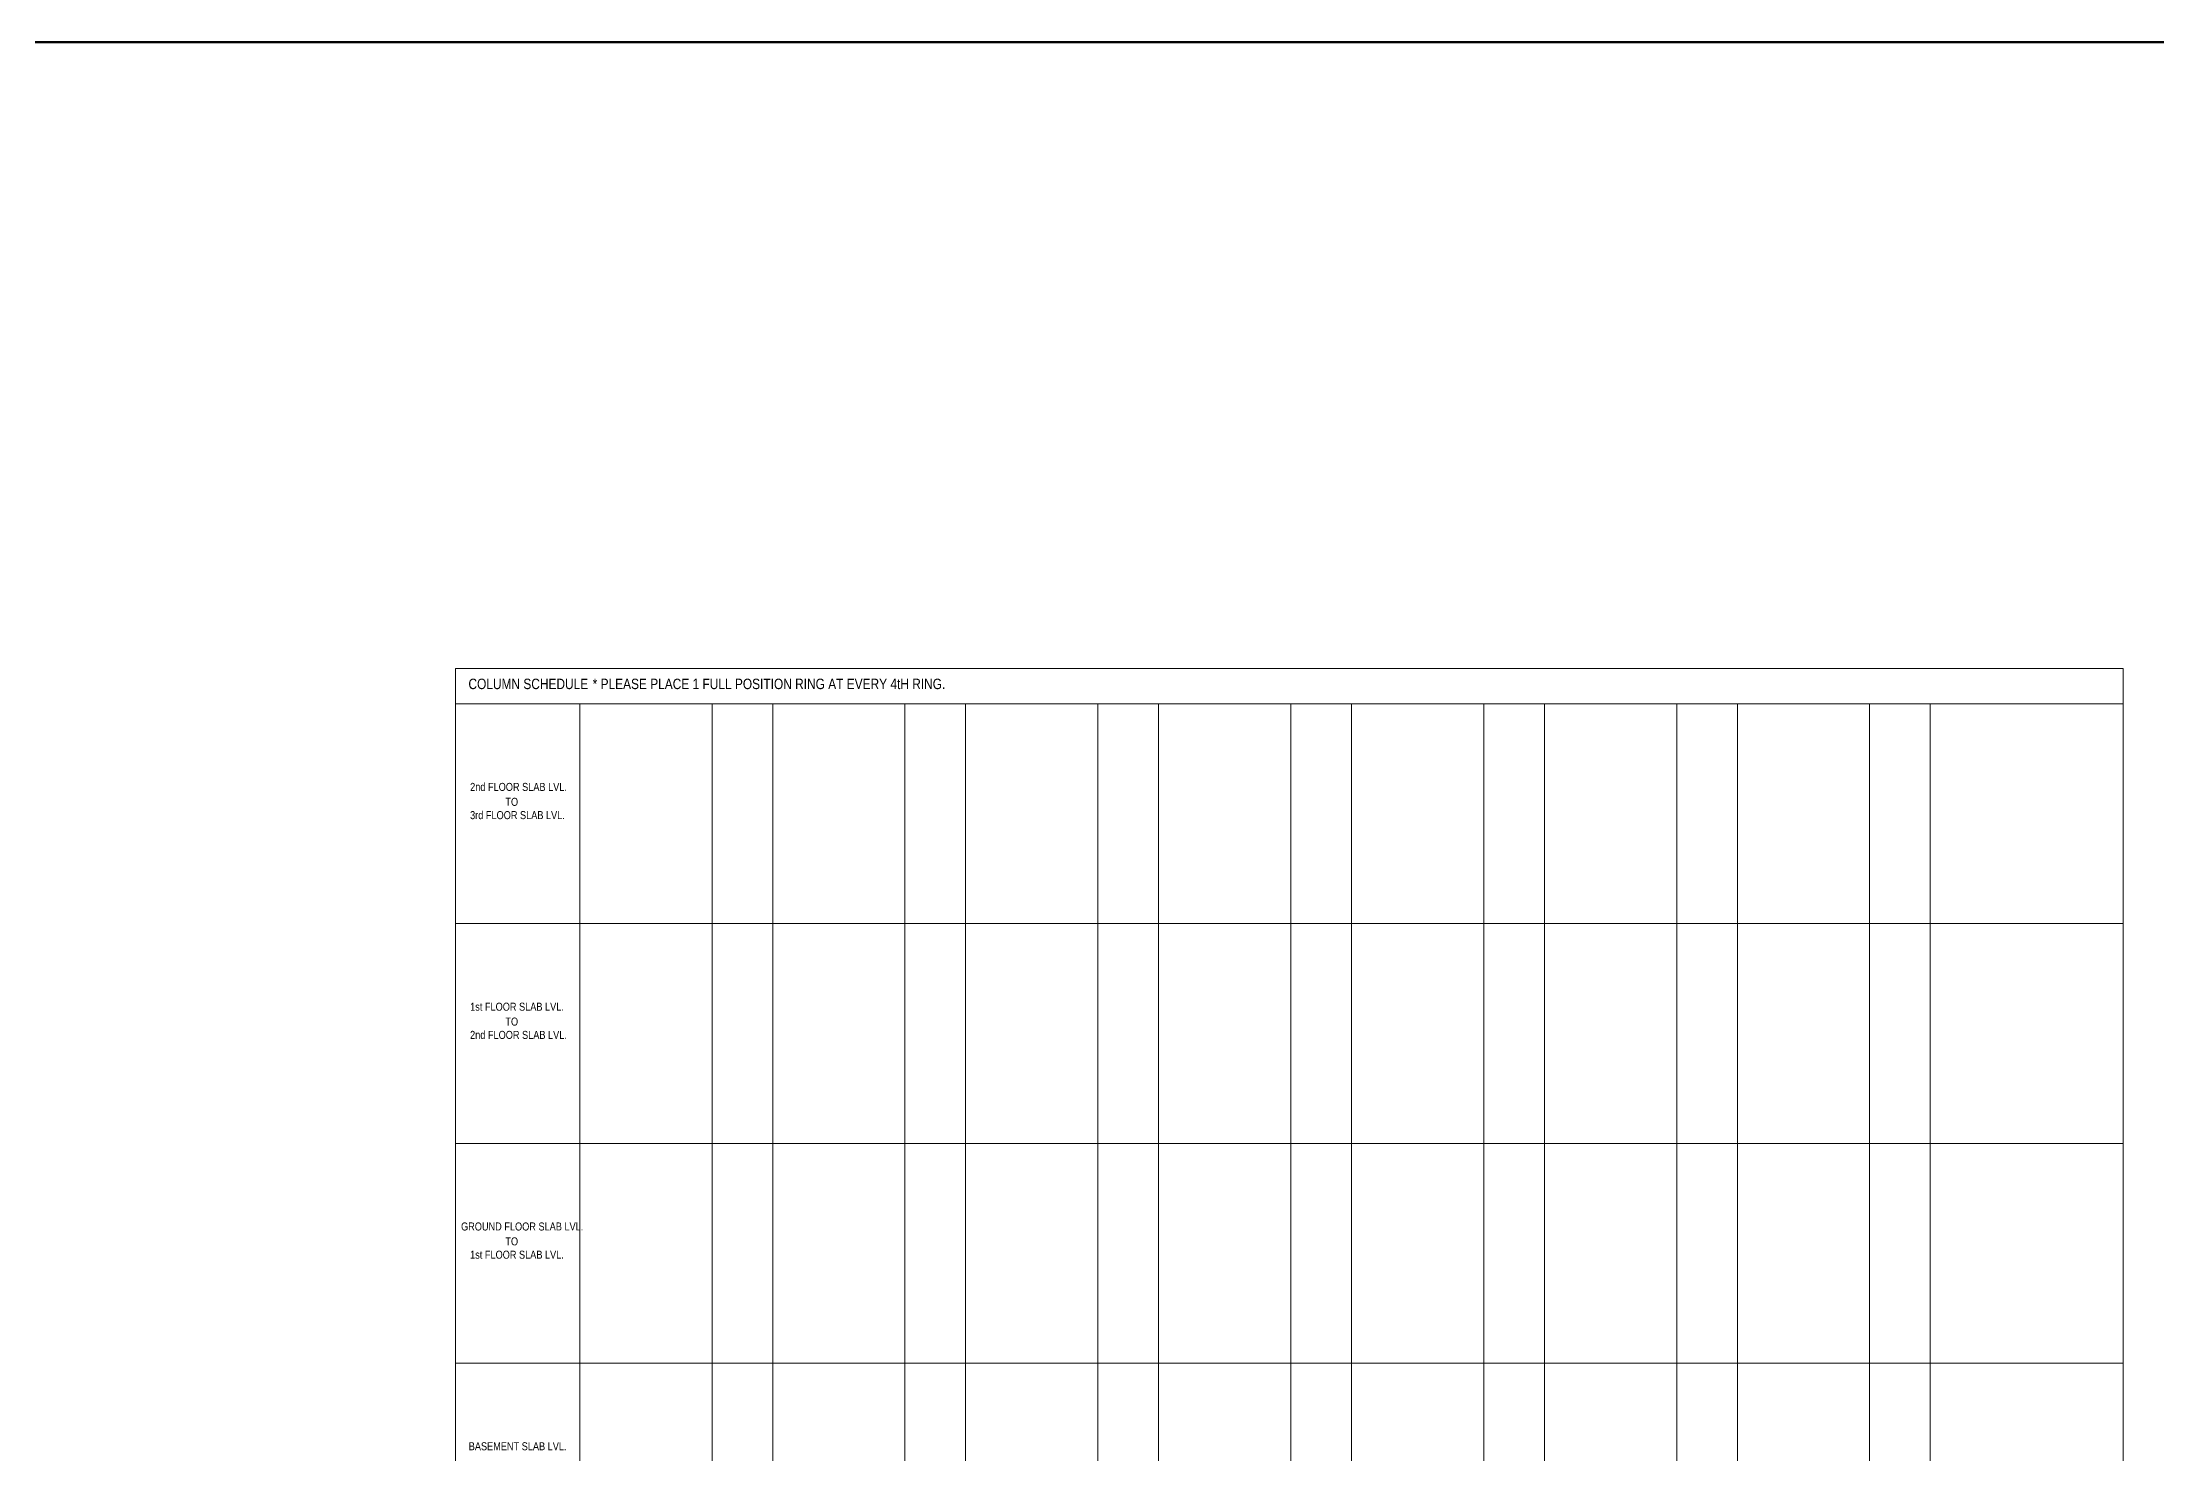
# Model space of a CAD drawing. Header units: millimetres. Extents: x 1112055 to 3390982, y -148532 to 766891.
# Drawn here: x 3083605 to 3162881, y 345356 to 398271 of the extents above; entities that cross this region are included whole.
import ezdxf
from ezdxf.enums import TextEntityAlignment as Align

# ---------------------------------------------------------------- set-up
doc = ezdxf.new("R2010")
doc.units = ezdxf.units.MM
doc.layers.add('B COLSCH', color=204, linetype='Continuous', lineweight=20)
doc.layers.add('B TITLE BLOCK', color=250, linetype='Continuous', lineweight=0)
doc.layers.add('B TEXT', color=7, linetype='Continuous')
doc.styles.add('SWINC', font='swissc.ttf')

msp = doc.modelspace()

# ---------------------------------------------------------------- linework, layer by layer
at = {"color": 3, "lineweight": 50}
msp.add_lwpolyline([(2725410.3, 398271.2), (3390982, 398271.2), (3390982, 186588.4), (2725410.3, 186588.4)], close=True, dxfattribs=at)
at = {"layer": 'B COLSCH', "color": 250, "lineweight": 0}
for p, q in [((3099096.2, 374789.1), (3161625.1, 374789.1)), ((3099096.2, 374789.1), (3099096.2, 316778.4)), ((3161625.1, 374789.1), (3161625.1, 316778.4)), ((3099096.2, 373470.1), (3161625.1, 373470.1)), ((3103756.7, 373470.1), (3103756.7, 316778.4)), ((3103756.7, 373470.1), (3103756.7, 316778.4)), ((3108715.9, 373470.1), (3108715.9, 324031)), ((3110990.3, 373470.1), (3110990.3, 316778.4)), ((3115949.4, 373470.1), (3115949.4, 324031)), ((3118223.8, 373470.1), (3118223.8, 316778.4)), ((3123183, 373470.1), (3123183, 324031)), ((3125457.4, 373470.1), (3125457.4, 316778.4)), ((3130416.5, 373470.1), (3130416.5, 324031)), ((3132690.9, 373470.1), (3132690.9, 316778.4)), ((3137650.1, 373470.1), (3137650.1, 324031)), ((3139924.5, 373470.1), (3139924.5, 316778.4)), ((3144883.6, 373470.1), (3144883.6, 324031)), ((3147158, 373470.1), (3147158, 316778.4)), ((3147158, 373470.1), (3147158, 316778.4)), ((3152117.2, 373470.1), (3152117.2, 324031)), ((3154391.6, 373470.1), (3154391.6, 316778.4)), ((3099096.2, 365230.3), (3161625.1, 365230.3)), ((3099096.2, 356990.4), (3161625.1, 356990.4)), ((3099096.2, 348750.6), (3161625.1, 348750.6))]:
    msp.add_line(p, q, dxfattribs=at)
at = {"layer": 'B TITLE BLOCK', "color": 1, "const_width": 8.39}
msp.add_lwpolyline([(3096454.4, 376187.5), (3096454.4, 300377.5), (3203851.9, 300377.5), (3203851.9, 376187.5)], close=True, dxfattribs=at)
at = {"layer": 'B TITLE BLOCK', "color": 250, "lineweight": 0, "const_width": 8.39}
msp.add_lwpolyline([(3096828.1, 375813.7), (3096828.1, 300751.2), (3203478.2, 300751.2), (3203478.2, 375813.7)], close=True, dxfattribs=at)

# ---------------------------------------------------------------- texts
at = {"layer": 'B TEXT', "color": 1, "style": 'SWINC'}
for s, p in [('COLUMN SCHEDULE', (3099583.3, 374022)), ('* PLEASE PLACE 1 FULL POSITION RING AT EVERY 4tH RING.', (3104239.4, 374022))]:
    msp.add_text(s, height=389.727, dxfattribs=at).set_placement(p)
for s, p in [('2nd FLOOR SLAB LVL.', (3099646.3, 370114.5)), ('3rd FLOOR SLAB LVL.', (3099644.3, 369057.2)), ('TO', (3100968.1, 369556.4)), ('1st FLOOR SLAB LVL.', (3099646.3, 361874.6)), ('TO', (3100968.1, 361316.6)), ('2nd FLOOR SLAB LVL.', (3099644.3, 360817.4)), ('GROUND FLOOR SLAB LVL.', (3099306.2, 353634.8)), ('1st FLOOR SLAB LVL.', (3099644.3, 352577.5)), ('TO', (3100968.1, 353076.8)), ('BASEMENT SLAB LVL.', (3099593.8, 345395))]:
    msp.add_text(s, height=300, dxfattribs=at).set_placement(p, align=Align.BOTTOM_LEFT)

doc.saveas('drawing.dxf')
